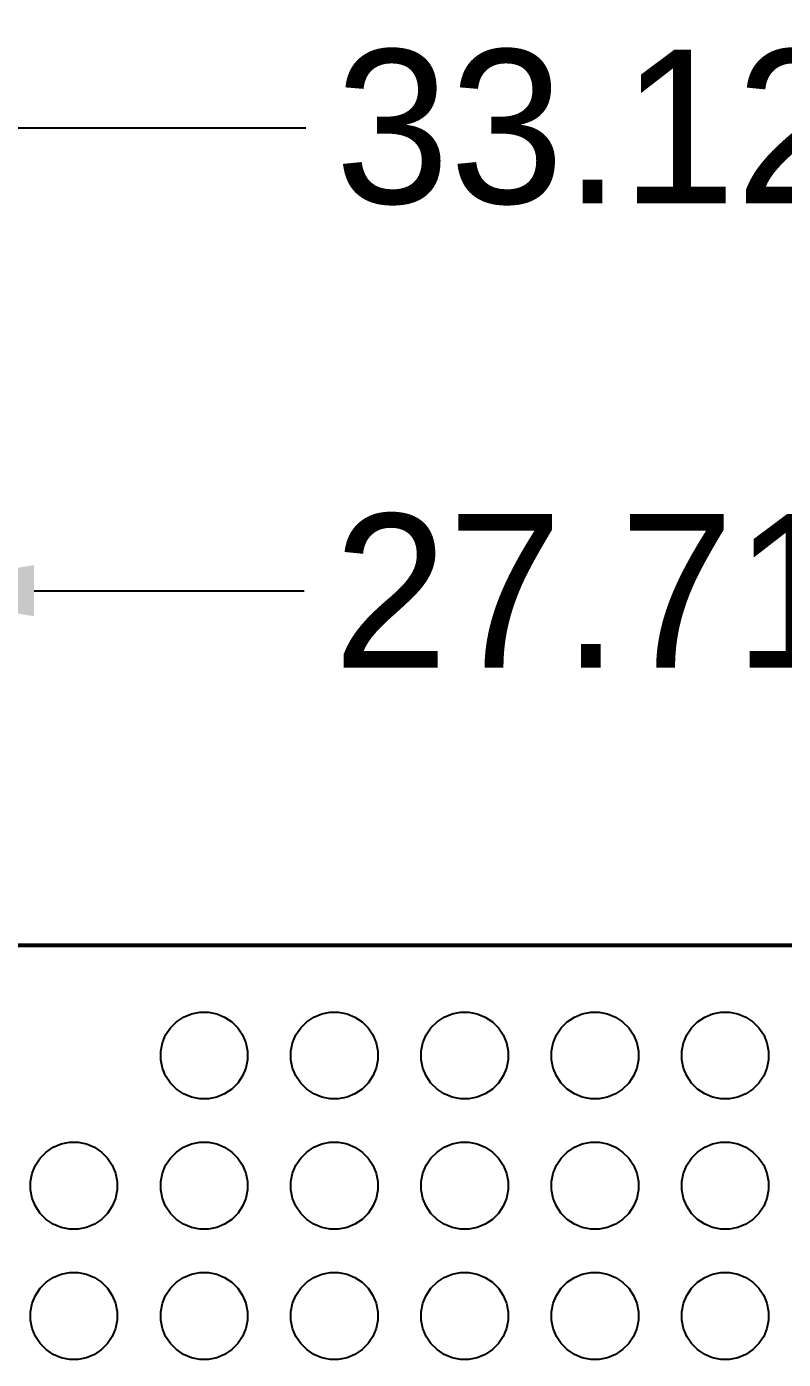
# Model space of a CAD drawing. Extents: x 99 to 187, y -188 to -32.
# Drawn here: x 132.7 to 147.45, y -57.68 to -31.69 of the extents above; entities that cross this region are included whole.
import ezdxf

# ---------------------------------------------------------------- set-up
doc = ezdxf.new("R2010")
doc.units = 0
doc.layers.get('0').update_dxf_attribs({"linetype": 'CONTINUOUS'})
doc.layers.get('Defpoints').update_dxf_attribs({"linetype": 'CONTINUOUS'})
doc.layers.add('BLACK', color=7, linetype='CONTINUOUS')
doc.dimstyles.get("Standard").update_dxf_attribs({"dimtxt": 3, "dimasz": 3, "dimexe": 0.18, "dimexo": 0.0625, "dimgap": 0.09, "dimtad": 0, "dimtih": 1, "dimtoh": 1, "dimzin": 0, "dimdsep": 46, "dimtxsty": 'Standard', "dimcen": 0.09, "dimclrd": 3, "dimclre": 3, "dimclrt": 3, "dimadec": 0, "dimazin": 0, "dimtfac": 1, "dimtofl": 0, "dimtmove": 0, "dimatfit": 3, "dimfxl": 1, "dimtolj": 1, "dimtzin": 0, "dimarcsym": 0})

# ---------------------------------------------------------------- blocks, each defined once
blk = doc.blocks.new('*D2')
at = {"color": 3, "linetype": 'Continuous', "lineweight": -2}
for p, q in [((129.844, -52.203), (129.847, -42.506)), ((157.551, -52.214), (157.554, -42.517)), ((132.847, -42.687), (138.111, -42.689)), ((154.554, -42.695), (149.291, -42.693))]:
    blk.add_line(p, q, dxfattribs=at)
at = {"color": 3, "linetype": 'Continuous'}
for points in [[(132.847, -42.187), (132.847, -43.187), (129.847, -42.686)], [(154.555, -42.195), (154.554, -43.195), (157.554, -42.697)]]:
    blk.add_solid(points, dxfattribs=at)
at = {"layer": 'Defpoints', "color": 0, "linetype": 'Continuous'}
for p in [(157.554, -42.697), (129.844, -52.266), (157.551, -52.276)]:
    blk.add_point(p, dxfattribs=at)
at = {"color": 3, "linetype": 'Continuous', "insert": (143.701, -42.691), "char_height": 3, "attachment_point": 5}
blk.add_mtext('\\A1;27.71', dxfattribs=at)
blk = doc.blocks.new('*D3')
at = {"color": 3, "linetype": 'Continuous', "lineweight": -2}
for p, q in [((127.184, -51.578), (127.173, -33.487)), ((160.305, -51.559), (160.294, -33.468)), ((130.174, -33.665), (138.144, -33.66)), ((157.294, -33.649), (149.324, -33.654))]:
    blk.add_line(p, q, dxfattribs=at)
at = {"color": 3, "linetype": 'Continuous'}
for points in [[(130.173, -33.165), (130.174, -34.165), (127.174, -33.667)], [(157.294, -33.149), (157.295, -34.149), (160.294, -33.648)]]:
    blk.add_solid(points, dxfattribs=at)
at = {"layer": 'Defpoints', "color": 0, "linetype": 'Continuous'}
for p in [(160.294, -33.648), (127.184, -51.641), (160.305, -51.622)]:
    blk.add_point(p, dxfattribs=at)
at = {"color": 3, "linetype": 'Continuous', "insert": (143.734, -33.657), "char_height": 3, "attachment_point": 5}
blk.add_mtext('\\A1;33.12', dxfattribs=at)

msp = doc.modelspace()

# ---------------------------------------------------------------- linework, layer by layer
at = {"layer": 'BLACK', "linetype": 'Continuous'}
for p, q in [((129.246783, -49.5782), (154.6845, -49.5782)), ((154.6845, -49.6282), (129.246783, -49.6282)), ((135.913258, -50.936601), (136.076685, -50.904093)), ((136.076685, -50.904093), (136.243315, -50.904093)), ((136.243315, -50.904093), (136.406742, -50.936601)), ((138.453258, -50.936601), (138.616685, -50.904093)), ((138.616685, -50.904093), (138.783315, -50.904093)), ((138.783315, -50.904093), (138.946742, -50.936601)), ((140.993258, -50.936601), (141.156685, -50.904093)), ((141.156685, -50.904093), (141.323315, -50.904093)), ((141.323315, -50.904093), (141.486742, -50.936601)), ((143.533258, -50.936601), (143.696685, -50.904093)), ((143.696685, -50.904093), (143.863315, -50.904093)), ((143.863315, -50.904093), (144.026742, -50.936601)), ((146.073258, -50.936601), (146.236685, -50.904093)), ((146.236685, -50.904093), (146.403315, -50.904093)), ((146.403315, -50.904093), (146.566742, -50.936601)), ((135.502941, -51.210766), (135.620766, -51.092941)), ((135.620766, -51.092941), (135.759313, -51.000367)), ((135.759313, -51.000367), (135.913258, -50.936601)), ((136.406742, -50.936601), (136.560687, -51.000367)), ((136.560687, -51.000367), (136.699234, -51.092941)), ((136.699234, -51.092941), (136.817059, -51.210766)), ((138.042941, -51.210766), (138.160766, -51.092941)), ((138.160766, -51.092941), (138.299313, -51.000367)), ((138.299313, -51.000367), (138.453258, -50.936601)), ((138.946742, -50.936601), (139.100687, -51.000367)), ((139.100687, -51.000367), (139.239234, -51.092941)), ((139.239234, -51.092941), (139.357059, -51.210766)), ((140.582941, -51.210766), (140.700766, -51.092941)), ((140.700766, -51.092941), (140.839313, -51.000367)), ((140.839313, -51.000367), (140.993258, -50.936601)), ((141.486742, -50.936601), (141.640687, -51.000367)), ((141.640687, -51.000367), (141.779234, -51.092941)), ((141.779234, -51.092941), (141.897059, -51.210766)), ((143.122941, -51.210766), (143.240766, -51.092941)), ((143.240766, -51.092941), (143.379313, -51.000367)), ((143.379313, -51.000367), (143.533258, -50.936601)), ((144.026742, -50.936601), (144.180687, -51.000367)), ((144.180687, -51.000367), (144.319234, -51.092941)), ((144.319234, -51.092941), (144.437059, -51.210766)), ((145.662941, -51.210766), (145.780766, -51.092941)), ((145.780766, -51.092941), (145.919313, -51.000367)), ((145.919313, -51.000367), (146.073258, -50.936601)), ((146.566742, -50.936601), (146.720687, -51.000367)), ((146.720687, -51.000367), (146.859234, -51.092941)), ((146.859234, -51.092941), (146.977059, -51.210766)), ((135.346601, -51.503258), (135.410367, -51.349313)), ((135.410367, -51.349313), (135.502941, -51.210766)), ((136.817059, -51.210766), (136.909633, -51.349313)), ((136.909633, -51.349313), (136.973399, -51.503258)), ((137.886601, -51.503258), (137.950367, -51.349313)), ((137.950367, -51.349313), (138.042941, -51.210766)), ((139.357059, -51.210766), (139.449633, -51.349313)), ((139.449633, -51.349313), (139.513399, -51.503258)), ((140.426601, -51.503258), (140.490367, -51.349313)), ((140.490367, -51.349313), (140.582941, -51.210766)), ((141.897059, -51.210766), (141.989633, -51.349313)), ((141.989633, -51.349313), (142.053399, -51.503258)), ((142.966601, -51.503258), (143.030367, -51.349313)), ((143.030367, -51.349313), (143.122941, -51.210766)), ((144.437059, -51.210766), (144.529633, -51.349313)), ((144.529633, -51.349313), (144.593399, -51.503258)), ((145.506601, -51.503258), (145.570367, -51.349313)), ((145.570367, -51.349313), (145.662941, -51.210766)), ((146.977059, -51.210766), (147.069633, -51.349313)), ((147.069633, -51.349313), (147.133399, -51.503258)), ((135.314093, -51.666685), (135.346601, -51.503258)), ((135.314093, -51.833315), (135.314093, -51.666685)), ((136.973399, -51.503258), (137.005907, -51.666685)), ((137.005907, -51.666685), (137.005907, -51.833315)), ((137.854093, -51.666685), (137.886601, -51.503258)), ((137.854093, -51.833315), (137.854093, -51.666685)), ((139.513399, -51.503258), (139.545907, -51.666685)), ((139.545907, -51.666685), (139.545907, -51.833315)), ((140.394093, -51.666685), (140.426601, -51.503258)), ((140.394093, -51.833315), (140.394093, -51.666685)), ((142.053399, -51.503258), (142.085907, -51.666685)), ((142.085907, -51.666685), (142.085907, -51.833315)), ((142.934093, -51.666685), (142.966601, -51.503258)), ((142.934093, -51.833315), (142.934093, -51.666685)), ((144.593399, -51.503258), (144.625907, -51.666685)), ((144.625907, -51.666685), (144.625907, -51.833315)), ((145.474093, -51.666685), (145.506601, -51.503258)), ((145.474093, -51.833315), (145.474093, -51.666685)), ((147.133399, -51.503258), (147.165907, -51.666685)), ((147.165907, -51.666685), (147.165907, -51.833315)), ((135.346601, -51.996742), (135.314093, -51.833315)), ((137.005907, -51.833315), (136.973399, -51.996742)), ((137.886601, -51.996742), (137.854093, -51.833315)), ((139.545907, -51.833315), (139.513399, -51.996742)), ((140.426601, -51.996742), (140.394093, -51.833315)), ((142.085907, -51.833315), (142.053399, -51.996742)), ((142.966601, -51.996742), (142.934093, -51.833315)), ((144.625907, -51.833315), (144.593399, -51.996742)), ((145.506601, -51.996742), (145.474093, -51.833315)), ((147.165907, -51.833315), (147.133399, -51.996742)), ((135.410367, -52.150687), (135.346601, -51.996742)), ((135.502941, -52.289234), (135.410367, -52.150687)), ((136.909633, -52.150687), (136.817059, -52.289234)), ((136.973399, -51.996742), (136.909633, -52.150687)), ((137.950367, -52.150687), (137.886601, -51.996742)), ((138.042941, -52.289234), (137.950367, -52.150687)), ((139.449633, -52.150687), (139.357059, -52.289234)), ((139.513399, -51.996742), (139.449633, -52.150687)), ((140.490367, -52.150687), (140.426601, -51.996742)), ((140.582941, -52.289234), (140.490367, -52.150687)), ((141.989633, -52.150687), (141.897059, -52.289234)), ((142.053399, -51.996742), (141.989633, -52.150687)), ((143.030367, -52.150687), (142.966601, -51.996742)), ((143.122941, -52.289234), (143.030367, -52.150687)), ((144.529633, -52.150687), (144.437059, -52.289234)), ((144.593399, -51.996742), (144.529633, -52.150687)), ((145.570367, -52.150687), (145.506601, -51.996742)), ((145.662941, -52.289234), (145.570367, -52.150687)), ((147.069633, -52.150687), (146.977059, -52.289234)), ((147.133399, -51.996742), (147.069633, -52.150687)), ((135.620766, -52.407059), (135.502941, -52.289234)), ((135.759313, -52.499633), (135.620766, -52.407059)), ((136.699234, -52.407059), (136.560687, -52.499633)), ((136.817059, -52.289234), (136.699234, -52.407059)), ((138.160766, -52.407059), (138.042941, -52.289234)), ((138.299313, -52.499633), (138.160766, -52.407059)), ((139.239234, -52.407059), (139.100687, -52.499633)), ((139.357059, -52.289234), (139.239234, -52.407059)), ((140.700766, -52.407059), (140.582941, -52.289234)), ((140.839313, -52.499633), (140.700766, -52.407059)), ((141.779234, -52.407059), (141.640687, -52.499633)), ((141.897059, -52.289234), (141.779234, -52.407059)), ((143.240766, -52.407059), (143.122941, -52.289234)), ((143.379313, -52.499633), (143.240766, -52.407059)), ((144.319234, -52.407059), (144.180687, -52.499633)), ((144.437059, -52.289234), (144.319234, -52.407059)), ((145.780766, -52.407059), (145.662941, -52.289234)), ((145.919313, -52.499633), (145.780766, -52.407059)), ((146.859234, -52.407059), (146.720687, -52.499633)), ((146.977059, -52.289234), (146.859234, -52.407059)), ((135.913258, -52.563399), (135.759313, -52.499633)), ((136.076685, -52.595907), (135.913258, -52.563399)), ((136.243315, -52.595907), (136.076685, -52.595907)), ((136.406742, -52.563399), (136.243315, -52.595907)), ((136.560687, -52.499633), (136.406742, -52.563399)), ((138.453258, -52.563399), (138.299313, -52.499633)), ((138.616685, -52.595907), (138.453258, -52.563399)), ((138.783315, -52.595907), (138.616685, -52.595907)), ((138.946742, -52.563399), (138.783315, -52.595907)), ((139.100687, -52.499633), (138.946742, -52.563399)), ((140.993258, -52.563399), (140.839313, -52.499633)), ((141.156685, -52.595907), (140.993258, -52.563399)), ((141.323315, -52.595907), (141.156685, -52.595907)), ((141.486742, -52.563399), (141.323315, -52.595907)), ((141.640687, -52.499633), (141.486742, -52.563399)), ((143.533258, -52.563399), (143.379313, -52.499633)), ((143.696685, -52.595907), (143.533258, -52.563399)), ((143.863315, -52.595907), (143.696685, -52.595907)), ((144.026742, -52.563399), (143.863315, -52.595907)), ((144.180687, -52.499633), (144.026742, -52.563399)), ((146.073258, -52.563399), (145.919313, -52.499633)), ((146.236685, -52.595907), (146.073258, -52.563399)), ((146.403315, -52.595907), (146.236685, -52.595907)), ((146.566742, -52.563399), (146.403315, -52.595907)), ((146.720687, -52.499633), (146.566742, -52.563399)), ((133.219313, -53.540367), (133.373258, -53.476601)), ((133.373258, -53.476601), (133.536685, -53.444093)), ((133.536685, -53.444093), (133.703315, -53.444093)), ((133.703315, -53.444093), (133.866742, -53.476601)), ((133.866742, -53.476601), (134.020687, -53.540367)), ((135.759313, -53.540367), (135.913258, -53.476601)), ((135.913258, -53.476601), (136.076685, -53.444093)), ((136.076685, -53.444093), (136.243315, -53.444093)), ((136.243315, -53.444093), (136.406742, -53.476601)), ((136.406742, -53.476601), (136.560687, -53.540367)), ((138.299313, -53.540367), (138.453258, -53.476601)), ((138.453258, -53.476601), (138.616685, -53.444093)), ((138.616685, -53.444093), (138.783315, -53.444093)), ((138.783315, -53.444093), (138.946742, -53.476601)), ((138.946742, -53.476601), (139.100687, -53.540367)), ((140.839313, -53.540367), (140.993258, -53.476601)), ((140.993258, -53.476601), (141.156685, -53.444093)), ((141.156685, -53.444093), (141.323315, -53.444093)), ((141.323315, -53.444093), (141.486742, -53.476601)), ((141.486742, -53.476601), (141.640687, -53.540367)), ((143.379313, -53.540367), (143.533258, -53.476601)), ((143.533258, -53.476601), (143.696685, -53.444093)), ((143.696685, -53.444093), (143.863315, -53.444093)), ((143.863315, -53.444093), (144.026742, -53.476601)), ((144.026742, -53.476601), (144.180687, -53.540367)), ((145.919313, -53.540367), (146.073258, -53.476601)), ((146.073258, -53.476601), (146.236685, -53.444093)), ((146.236685, -53.444093), (146.403315, -53.444093)), ((146.403315, -53.444093), (146.566742, -53.476601)), ((146.566742, -53.476601), (146.720687, -53.540367)), ((132.870367, -53.889313), (132.962941, -53.750766)), ((132.962941, -53.750766), (133.080766, -53.632941)), ((133.080766, -53.632941), (133.219313, -53.540367)), ((134.020687, -53.540367), (134.159234, -53.632941)), ((134.159234, -53.632941), (134.277059, -53.750766)), ((134.277059, -53.750766), (134.369633, -53.889313)), ((135.410367, -53.889313), (135.502941, -53.750766)), ((135.502941, -53.750766), (135.620766, -53.632941)), ((135.620766, -53.632941), (135.759313, -53.540367)), ((136.560687, -53.540367), (136.699234, -53.632941)), ((136.699234, -53.632941), (136.817059, -53.750766)), ((136.817059, -53.750766), (136.909633, -53.889313)), ((137.950367, -53.889313), (138.042941, -53.750766)), ((138.042941, -53.750766), (138.160766, -53.632941)), ((138.160766, -53.632941), (138.299313, -53.540367)), ((139.100687, -53.540367), (139.239234, -53.632941)), ((139.239234, -53.632941), (139.357059, -53.750766)), ((139.357059, -53.750766), (139.449633, -53.889313)), ((140.490367, -53.889313), (140.582941, -53.750766)), ((140.582941, -53.750766), (140.700766, -53.632941)), ((140.700766, -53.632941), (140.839313, -53.540367)), ((141.640687, -53.540367), (141.779234, -53.632941)), ((141.779234, -53.632941), (141.897059, -53.750766)), ((141.897059, -53.750766), (141.989633, -53.889313)), ((143.030367, -53.889313), (143.122941, -53.750766)), ((143.122941, -53.750766), (143.240766, -53.632941)), ((143.240766, -53.632941), (143.379313, -53.540367)), ((144.180687, -53.540367), (144.319234, -53.632941)), ((144.319234, -53.632941), (144.437059, -53.750766)), ((144.437059, -53.750766), (144.529633, -53.889313)), ((145.570367, -53.889313), (145.662941, -53.750766)), ((145.662941, -53.750766), (145.780766, -53.632941)), ((145.780766, -53.632941), (145.919313, -53.540367)), ((146.720687, -53.540367), (146.859234, -53.632941)), ((146.859234, -53.632941), (146.977059, -53.750766)), ((146.977059, -53.750766), (147.069633, -53.889313)), ((132.774093, -54.206685), (132.806601, -54.043258)), ((132.806601, -54.043258), (132.870367, -53.889313)), ((134.369633, -53.889313), (134.433399, -54.043258)), ((134.433399, -54.043258), (134.465907, -54.206685)), ((135.314093, -54.206685), (135.346601, -54.043258)), ((135.346601, -54.043258), (135.410367, -53.889313)), ((136.909633, -53.889313), (136.973399, -54.043258)), ((136.973399, -54.043258), (137.005907, -54.206685)), ((137.854093, -54.206685), (137.886601, -54.043258)), ((137.886601, -54.043258), (137.950367, -53.889313)), ((139.449633, -53.889313), (139.513399, -54.043258)), ((139.513399, -54.043258), (139.545907, -54.206685)), ((140.394093, -54.206685), (140.426601, -54.043258)), ((140.426601, -54.043258), (140.490367, -53.889313)), ((141.989633, -53.889313), (142.053399, -54.043258)), ((142.053399, -54.043258), (142.085907, -54.206685)), ((142.934093, -54.206685), (142.966601, -54.043258)), ((142.966601, -54.043258), (143.030367, -53.889313)), ((144.529633, -53.889313), (144.593399, -54.043258)), ((144.593399, -54.043258), (144.625907, -54.206685)), ((145.474093, -54.206685), (145.506601, -54.043258)), ((145.506601, -54.043258), (145.570367, -53.889313)), ((147.069633, -53.889313), (147.133399, -54.043258)), ((147.133399, -54.043258), (147.165907, -54.206685)), ((132.774093, -54.373315), (132.774093, -54.206685)), ((134.465907, -54.206685), (134.465907, -54.373315)), ((135.314093, -54.373315), (135.314093, -54.206685)), ((137.005907, -54.206685), (137.005907, -54.373315)), ((137.854093, -54.373315), (137.854093, -54.206685)), ((139.545907, -54.206685), (139.545907, -54.373315)), ((140.394093, -54.373315), (140.394093, -54.206685)), ((142.085907, -54.206685), (142.085907, -54.373315)), ((142.934093, -54.373315), (142.934093, -54.206685)), ((144.625907, -54.206685), (144.625907, -54.373315)), ((145.474093, -54.373315), (145.474093, -54.206685)), ((147.165907, -54.206685), (147.165907, -54.373315)), ((132.806601, -54.536742), (132.774093, -54.373315)), ((132.870367, -54.690687), (132.806601, -54.536742)), ((134.433399, -54.536742), (134.369633, -54.690687)), ((134.465907, -54.373315), (134.433399, -54.536742)), ((135.346601, -54.536742), (135.314093, -54.373315)), ((135.410367, -54.690687), (135.346601, -54.536742)), ((136.973399, -54.536742), (136.909633, -54.690687)), ((137.005907, -54.373315), (136.973399, -54.536742)), ((137.886601, -54.536742), (137.854093, -54.373315)), ((137.950367, -54.690687), (137.886601, -54.536742)), ((139.513399, -54.536742), (139.449633, -54.690687)), ((139.545907, -54.373315), (139.513399, -54.536742)), ((140.426601, -54.536742), (140.394093, -54.373315)), ((140.490367, -54.690687), (140.426601, -54.536742)), ((142.053399, -54.536742), (141.989633, -54.690687)), ((142.085907, -54.373315), (142.053399, -54.536742)), ((142.966601, -54.536742), (142.934093, -54.373315)), ((143.030367, -54.690687), (142.966601, -54.536742)), ((144.593399, -54.536742), (144.529633, -54.690687)), ((144.625907, -54.373315), (144.593399, -54.536742)), ((145.506601, -54.536742), (145.474093, -54.373315)), ((145.570367, -54.690687), (145.506601, -54.536742)), ((147.133399, -54.536742), (147.069633, -54.690687)), ((147.165907, -54.373315), (147.133399, -54.536742)), ((132.962941, -54.829234), (132.870367, -54.690687)), ((133.080766, -54.947059), (132.962941, -54.829234)), ((134.277059, -54.829234), (134.159234, -54.947059)), ((134.369633, -54.690687), (134.277059, -54.829234)), ((135.502941, -54.829234), (135.410367, -54.690687)), ((135.620766, -54.947059), (135.502941, -54.829234)), ((136.817059, -54.829234), (136.699234, -54.947059)), ((136.909633, -54.690687), (136.817059, -54.829234)), ((138.042941, -54.829234), (137.950367, -54.690687)), ((138.160766, -54.947059), (138.042941, -54.829234)), ((139.357059, -54.829234), (139.239234, -54.947059)), ((139.449633, -54.690687), (139.357059, -54.829234)), ((140.582941, -54.829234), (140.490367, -54.690687)), ((140.700766, -54.947059), (140.582941, -54.829234)), ((141.897059, -54.829234), (141.779234, -54.947059)), ((141.989633, -54.690687), (141.897059, -54.829234)), ((143.122941, -54.829234), (143.030367, -54.690687)), ((143.240766, -54.947059), (143.122941, -54.829234)), ((144.437059, -54.829234), (144.319234, -54.947059)), ((144.529633, -54.690687), (144.437059, -54.829234)), ((145.662941, -54.829234), (145.570367, -54.690687)), ((145.780766, -54.947059), (145.662941, -54.829234)), ((146.977059, -54.829234), (146.859234, -54.947059)), ((147.069633, -54.690687), (146.977059, -54.829234)), ((133.219313, -55.039633), (133.080766, -54.947059)), ((133.373258, -55.103399), (133.219313, -55.039633)), ((134.020687, -55.039633), (133.866742, -55.103399)), ((134.159234, -54.947059), (134.020687, -55.039633)), ((135.759313, -55.039633), (135.620766, -54.947059)), ((135.913258, -55.103399), (135.759313, -55.039633)), ((136.560687, -55.039633), (136.406742, -55.103399)), ((136.699234, -54.947059), (136.560687, -55.039633)), ((138.299313, -55.039633), (138.160766, -54.947059)), ((138.453258, -55.103399), (138.299313, -55.039633)), ((139.100687, -55.039633), (138.946742, -55.103399)), ((139.239234, -54.947059), (139.100687, -55.039633)), ((140.839313, -55.039633), (140.700766, -54.947059)), ((140.993258, -55.103399), (140.839313, -55.039633)), ((141.640687, -55.039633), (141.486742, -55.103399)), ((141.779234, -54.947059), (141.640687, -55.039633)), ((143.379313, -55.039633), (143.240766, -54.947059)), ((143.533258, -55.103399), (143.379313, -55.039633)), ((144.180687, -55.039633), (144.026742, -55.103399)), ((144.319234, -54.947059), (144.180687, -55.039633)), ((145.919313, -55.039633), (145.780766, -54.947059)), ((146.073258, -55.103399), (145.919313, -55.039633)), ((146.720687, -55.039633), (146.566742, -55.103399)), ((146.859234, -54.947059), (146.720687, -55.039633)), ((133.536685, -55.135907), (133.373258, -55.103399)), ((133.703315, -55.135907), (133.536685, -55.135907)), ((133.866742, -55.103399), (133.703315, -55.135907)), ((136.076685, -55.135907), (135.913258, -55.103399)), ((136.243315, -55.135907), (136.076685, -55.135907)), ((136.406742, -55.103399), (136.243315, -55.135907)), ((138.616685, -55.135907), (138.453258, -55.103399)), ((138.783315, -55.135907), (138.616685, -55.135907)), ((138.946742, -55.103399), (138.783315, -55.135907)), ((141.156685, -55.135907), (140.993258, -55.103399)), ((141.323315, -55.135907), (141.156685, -55.135907)), ((141.486742, -55.103399), (141.323315, -55.135907)), ((143.696685, -55.135907), (143.533258, -55.103399)), ((143.863315, -55.135907), (143.696685, -55.135907)), ((144.026742, -55.103399), (143.863315, -55.135907)), ((146.236685, -55.135907), (146.073258, -55.103399)), ((146.403315, -55.135907), (146.236685, -55.135907)), ((146.566742, -55.103399), (146.403315, -55.135907)), ((133.080766, -56.172941), (133.219313, -56.080367)), ((133.219313, -56.080367), (133.373258, -56.016601)), ((133.373258, -56.016601), (133.536685, -55.984093)), ((133.536685, -55.984093), (133.703315, -55.984093)), ((133.703315, -55.984093), (133.866742, -56.016601)), ((133.866742, -56.016601), (134.020687, -56.080367)), ((134.020687, -56.080367), (134.159234, -56.172941)), ((135.620766, -56.172941), (135.759313, -56.080367)), ((135.759313, -56.080367), (135.913258, -56.016601)), ((135.913258, -56.016601), (136.076685, -55.984093)), ((136.076685, -55.984093), (136.243315, -55.984093)), ((136.243315, -55.984093), (136.406742, -56.016601)), ((136.406742, -56.016601), (136.560687, -56.080367)), ((136.560687, -56.080367), (136.699234, -56.172941)), ((138.160766, -56.172941), (138.299313, -56.080367)), ((138.299313, -56.080367), (138.453258, -56.016601)), ((138.453258, -56.016601), (138.616685, -55.984093)), ((138.616685, -55.984093), (138.783315, -55.984093)), ((138.783315, -55.984093), (138.946742, -56.016601)), ((138.946742, -56.016601), (139.100687, -56.080367)), ((139.100687, -56.080367), (139.239234, -56.172941)), ((140.700766, -56.172941), (140.839313, -56.080367)), ((140.839313, -56.080367), (140.993258, -56.016601)), ((140.993258, -56.016601), (141.156685, -55.984093)), ((141.156685, -55.984093), (141.323315, -55.984093)), ((141.323315, -55.984093), (141.486742, -56.016601)), ((141.486742, -56.016601), (141.640687, -56.080367)), ((141.640687, -56.080367), (141.779234, -56.172941)), ((143.240766, -56.172941), (143.379313, -56.080367)), ((143.379313, -56.080367), (143.533258, -56.016601)), ((143.533258, -56.016601), (143.696685, -55.984093)), ((143.696685, -55.984093), (143.863315, -55.984093)), ((143.863315, -55.984093), (144.026742, -56.016601)), ((144.026742, -56.016601), (144.180687, -56.080367)), ((144.180687, -56.080367), (144.319234, -56.172941)), ((145.780766, -56.172941), (145.919313, -56.080367)), ((145.919313, -56.080367), (146.073258, -56.016601)), ((146.073258, -56.016601), (146.236685, -55.984093)), ((146.236685, -55.984093), (146.403315, -55.984093)), ((146.403315, -55.984093), (146.566742, -56.016601)), ((146.566742, -56.016601), (146.720687, -56.080367)), ((146.720687, -56.080367), (146.859234, -56.172941)), ((132.870367, -56.429313), (132.962941, -56.290766)), ((132.962941, -56.290766), (133.080766, -56.172941)), ((134.159234, -56.172941), (134.277059, -56.290766)), ((134.277059, -56.290766), (134.369633, -56.429313)), ((135.410367, -56.429313), (135.502941, -56.290766)), ((135.502941, -56.290766), (135.620766, -56.172941)), ((136.699234, -56.172941), (136.817059, -56.290766)), ((136.817059, -56.290766), (136.909633, -56.429313)), ((137.950367, -56.429313), (138.042941, -56.290766)), ((138.042941, -56.290766), (138.160766, -56.172941)), ((139.239234, -56.172941), (139.357059, -56.290766)), ((139.357059, -56.290766), (139.449633, -56.429313)), ((140.490367, -56.429313), (140.582941, -56.290766)), ((140.582941, -56.290766), (140.700766, -56.172941)), ((141.779234, -56.172941), (141.897059, -56.290766)), ((141.897059, -56.290766), (141.989633, -56.429313)), ((143.030367, -56.429313), (143.122941, -56.290766)), ((143.122941, -56.290766), (143.240766, -56.172941)), ((144.319234, -56.172941), (144.437059, -56.290766)), ((144.437059, -56.290766), (144.529633, -56.429313)), ((145.570367, -56.429313), (145.662941, -56.290766)), ((145.662941, -56.290766), (145.780766, -56.172941)), ((146.859234, -56.172941), (146.977059, -56.290766)), ((146.977059, -56.290766), (147.069633, -56.429313)), ((132.774093, -56.746685), (132.806601, -56.583258)), ((132.806601, -56.583258), (132.870367, -56.429313)), ((134.369633, -56.429313), (134.433399, -56.583258)), ((134.433399, -56.583258), (134.465907, -56.746685)), ((135.314093, -56.746685), (135.346601, -56.583258)), ((135.346601, -56.583258), (135.410367, -56.429313)), ((136.909633, -56.429313), (136.973399, -56.583258)), ((136.973399, -56.583258), (137.005907, -56.746685)), ((137.854093, -56.746685), (137.886601, -56.583258)), ((137.886601, -56.583258), (137.950367, -56.429313)), ((139.449633, -56.429313), (139.513399, -56.583258)), ((139.513399, -56.583258), (139.545907, -56.746685)), ((140.394093, -56.746685), (140.426601, -56.583258)), ((140.426601, -56.583258), (140.490367, -56.429313)), ((141.989633, -56.429313), (142.053399, -56.583258)), ((142.053399, -56.583258), (142.085907, -56.746685)), ((142.934093, -56.746685), (142.966601, -56.583258)), ((142.966601, -56.583258), (143.030367, -56.429313)), ((144.529633, -56.429313), (144.593399, -56.583258)), ((144.593399, -56.583258), (144.625907, -56.746685)), ((145.474093, -56.746685), (145.506601, -56.583258)), ((145.506601, -56.583258), (145.570367, -56.429313)), ((147.069633, -56.429313), (147.133399, -56.583258)), ((147.133399, -56.583258), (147.165907, -56.746685)), ((132.774093, -56.913315), (132.774093, -56.746685)), ((134.465907, -56.746685), (134.465907, -56.913315)), ((135.314093, -56.913315), (135.314093, -56.746685)), ((137.005907, -56.746685), (137.005907, -56.913315)), ((137.854093, -56.913315), (137.854093, -56.746685)), ((139.545907, -56.746685), (139.545907, -56.913315)), ((140.394093, -56.913315), (140.394093, -56.746685)), ((142.085907, -56.746685), (142.085907, -56.913315)), ((142.934093, -56.913315), (142.934093, -56.746685)), ((144.625907, -56.746685), (144.625907, -56.913315)), ((145.474093, -56.913315), (145.474093, -56.746685)), ((147.165907, -56.746685), (147.165907, -56.913315)), ((132.806601, -57.076742), (132.774093, -56.913315)), ((132.870367, -57.230687), (132.806601, -57.076742)), ((134.433399, -57.076742), (134.369633, -57.230687)), ((134.465907, -56.913315), (134.433399, -57.076742)), ((135.346601, -57.076742), (135.314093, -56.913315)), ((135.410367, -57.230687), (135.346601, -57.076742)), ((136.973399, -57.076742), (136.909633, -57.230687)), ((137.005907, -56.913315), (136.973399, -57.076742)), ((137.886601, -57.076742), (137.854093, -56.913315)), ((137.950367, -57.230687), (137.886601, -57.076742)), ((139.513399, -57.076742), (139.449633, -57.230687)), ((139.545907, -56.913315), (139.513399, -57.076742)), ((140.426601, -57.076742), (140.394093, -56.913315)), ((140.490367, -57.230687), (140.426601, -57.076742)), ((142.053399, -57.076742), (141.989633, -57.230687)), ((142.085907, -56.913315), (142.053399, -57.076742)), ((142.966601, -57.076742), (142.934093, -56.913315)), ((143.030367, -57.230687), (142.966601, -57.076742)), ((144.593399, -57.076742), (144.529633, -57.230687)), ((144.625907, -56.913315), (144.593399, -57.076742)), ((145.506601, -57.076742), (145.474093, -56.913315)), ((145.570367, -57.230687), (145.506601, -57.076742)), ((147.133399, -57.076742), (147.069633, -57.230687)), ((147.165907, -56.913315), (147.133399, -57.076742)), ((132.962941, -57.369234), (132.870367, -57.230687)), ((133.080766, -57.487059), (132.962941, -57.369234)), ((134.277059, -57.369234), (134.159234, -57.487059)), ((134.369633, -57.230687), (134.277059, -57.369234)), ((135.502941, -57.369234), (135.410367, -57.230687)), ((135.620766, -57.487059), (135.502941, -57.369234)), ((136.817059, -57.369234), (136.699234, -57.487059)), ((136.909633, -57.230687), (136.817059, -57.369234)), ((138.042941, -57.369234), (137.950367, -57.230687)), ((138.160766, -57.487059), (138.042941, -57.369234)), ((139.357059, -57.369234), (139.239234, -57.487059)), ((139.449633, -57.230687), (139.357059, -57.369234)), ((140.582941, -57.369234), (140.490367, -57.230687)), ((140.700766, -57.487059), (140.582941, -57.369234)), ((141.897059, -57.369234), (141.779234, -57.487059)), ((141.989633, -57.230687), (141.897059, -57.369234)), ((143.122941, -57.369234), (143.030367, -57.230687)), ((143.240766, -57.487059), (143.122941, -57.369234)), ((144.437059, -57.369234), (144.319234, -57.487059)), ((144.529633, -57.230687), (144.437059, -57.369234)), ((145.662941, -57.369234), (145.570367, -57.230687)), ((145.780766, -57.487059), (145.662941, -57.369234)), ((146.977059, -57.369234), (146.859234, -57.487059)), ((147.069633, -57.230687), (146.977059, -57.369234)), ((133.219313, -57.579633), (133.080766, -57.487059)), ((133.373258, -57.643399), (133.219313, -57.579633)), ((133.536685, -57.675907), (133.373258, -57.643399)), ((133.703315, -57.675907), (133.536685, -57.675907)), ((133.866742, -57.643399), (133.703315, -57.675907)), ((134.020687, -57.579633), (133.866742, -57.643399)), ((134.159234, -57.487059), (134.020687, -57.579633)), ((135.759313, -57.579633), (135.620766, -57.487059)), ((135.913258, -57.643399), (135.759313, -57.579633)), ((136.076685, -57.675907), (135.913258, -57.643399)), ((136.243315, -57.675907), (136.076685, -57.675907)), ((136.406742, -57.643399), (136.243315, -57.675907)), ((136.560687, -57.579633), (136.406742, -57.643399)), ((136.699234, -57.487059), (136.560687, -57.579633)), ((138.299313, -57.579633), (138.160766, -57.487059)), ((138.453258, -57.643399), (138.299313, -57.579633)), ((138.616685, -57.675907), (138.453258, -57.643399)), ((138.783315, -57.675907), (138.616685, -57.675907)), ((138.946742, -57.643399), (138.783315, -57.675907)), ((139.100687, -57.579633), (138.946742, -57.643399)), ((139.239234, -57.487059), (139.100687, -57.579633)), ((140.839313, -57.579633), (140.700766, -57.487059)), ((140.993258, -57.643399), (140.839313, -57.579633)), ((141.156685, -57.675907), (140.993258, -57.643399)), ((141.323315, -57.675907), (141.156685, -57.675907)), ((141.486742, -57.643399), (141.323315, -57.675907)), ((141.640687, -57.579633), (141.486742, -57.643399)), ((141.779234, -57.487059), (141.640687, -57.579633)), ((143.379313, -57.579633), (143.240766, -57.487059)), ((143.533258, -57.643399), (143.379313, -57.579633)), ((143.696685, -57.675907), (143.533258, -57.643399)), ((143.863315, -57.675907), (143.696685, -57.675907)), ((144.026742, -57.643399), (143.863315, -57.675907)), ((144.180687, -57.579633), (144.026742, -57.643399)), ((144.319234, -57.487059), (144.180687, -57.579633)), ((145.919313, -57.579633), (145.780766, -57.487059)), ((146.073258, -57.643399), (145.919313, -57.579633)), ((146.236685, -57.675907), (146.073258, -57.643399)), ((146.403315, -57.675907), (146.236685, -57.675907)), ((146.566742, -57.643399), (146.403315, -57.675907)), ((146.720687, -57.579633), (146.566742, -57.643399)), ((146.859234, -57.487059), (146.720687, -57.579633))]:
    msp.add_line(p, q, dxfattribs=at)

# ---------------------------------------------------------------- dimensions: what is measured, and where the dimension line sits
at = {"linetype": 'Continuous'}
for p1, p2, distance, picture, middle in [((127.184034, -51.640952), (160.304833, -51.62159), 17.974078, '*D3', (143.733926, -33.657196)), ((129.843612, -52.26557), (157.55065, -52.27621), 9.579587, '*D2', (143.70081, -42.691304))]:
    dim = msp.add_aligned_dim(p1=p1, p2=p2, distance=distance, dimstyle='Standard', dxfattribs=at)
    dim.commit()
    dim.dimension.update_dxf_attribs({"geometry": picture, "text_midpoint": middle})

doc.saveas('drawing.dxf')
